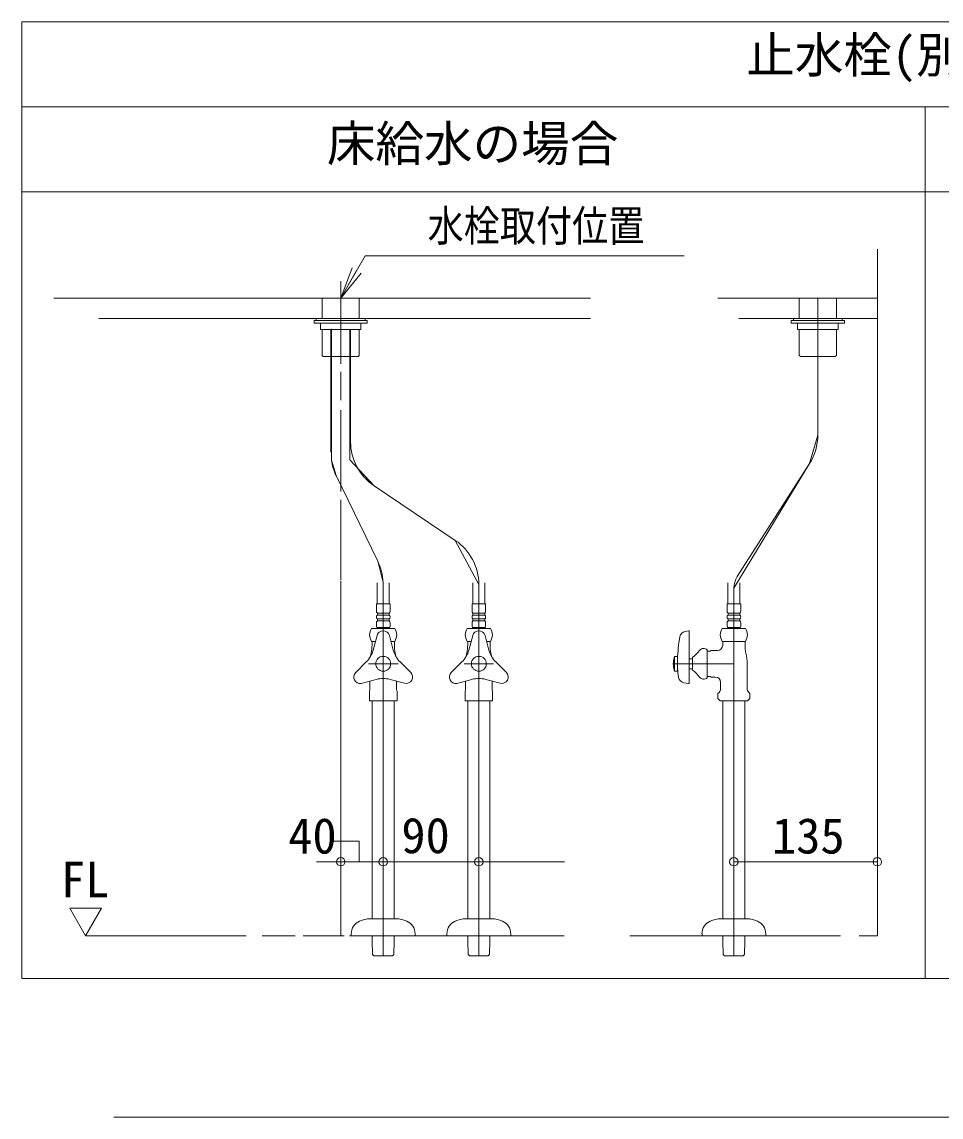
# Model space of a CAD drawing. Units: millimetres, scale not verified. Extents: x -1040 to 1002, y -687 to 676.
# Drawn here: x -1039.9 to -661.5, y -687.1 to -236.2 of the extents above; entities that cross this region are included whole.
import ezdxf
from ezdxf.enums import TextEntityAlignment as Align

# ---------------------------------------------------------------- set-up
doc = ezdxf.new("R2010")
doc.units = ezdxf.units.MM
doc.header["$LTSCALE"] = 5
doc.layers.add('F-0', color=7, linetype='Continuous', lineweight=15)
doc.styles.add('ＭＳ ゴシック', font='')
doc.styles.get('ＭＳ ゴシック').set_extended_font_data('MS Gothic')

msp = doc.modelspace()

# ---------------------------------------------------------------- linework, layer by layer
at = {"layer": 'F-0'}
for p, q in [((-1039.937, -271.206), (-296.187, -271.206)), ((-668.062, -629.956), (-668.062, -271.206)), ((-1039.937, -306.206), (-668.062, -306.206)), ((-668.062, -306.206), (-296.187, -306.206)), ((-908.687, -349.956), (-898.583, -332.456)), ((-898.583, -332.456), (-767.333, -332.456)), ((-687.75, -329.831), (-687.75, -612.456)), ((-908.687, -349.956), (-904.019, -337.496)), ((-908.687, -349.956), (-902.125, -338.589)), ((-908.687, -349.956), (-900.23, -339.683)), ((-908.687, -342.928), (-908.687, -376.95)), ((-1026.812, -349.956), (-1008.044, -349.956)), ((-805.875, -349.956), (-1008.251, -349.956)), ((-916.343, -349.956), (-916.343, -358.268)), ((-901.031, -358.268), (-901.031, -349.956)), ((-753.375, -349.956), (-687.75, -349.956)), ((-687.75, -349.956), (-744.287, -349.956)), ((-719.906, -358.268), (-719.906, -349.956)), ((-712.25, -406.272), (-712.25, -349.956)), ((-712.25, -406.272), (-712.25, -349.956)), ((-704.593, -349.956), (-704.593, -358.268)), ((-919.625, -359.143), (-919.625, -360.237)), ((-897.75, -359.143), (-919.625, -359.143)), ((-919.625, -360.237), (-897.75, -360.237)), ((-918.75, -358.268), (-898.625, -358.268)), ((-918.75, -359.143), (-918.75, -358.268)), ((-898.625, -359.143), (-918.75, -359.143)), ((-900.375, -360.237), (-917, -360.237)), ((-917, -360.237), (-917, -362.862)), ((-900.375, -362.862), (-900.375, -360.237)), ((-898.625, -358.268), (-898.625, -359.143)), ((-897.75, -360.237), (-897.75, -359.143)), ((-897.75, -359.8), (-897.75, -360.237)), ((-723.187, -360.237), (-723.187, -359.143)), ((-723.187, -359.143), (-701.312, -359.143)), ((-723.187, -359.8), (-723.187, -360.237)), ((-701.312, -360.237), (-723.187, -360.237)), ((-722.312, -358.268), (-722.312, -359.143)), ((-702.187, -358.268), (-722.312, -358.268)), ((-722.312, -359.143), (-702.187, -359.143)), ((-720.562, -360.237), (-703.937, -360.237)), ((-720.562, -362.862), (-720.562, -360.237)), ((-703.937, -360.237), (-703.937, -362.862)), ((-702.187, -359.143), (-702.187, -358.268)), ((-701.312, -359.143), (-701.312, -360.237)), ((-917, -362.862), (-900.375, -362.862)), ((-916.343, -362.862), (-916.343, -373.537)), ((-912.758, -413.396), (-912.758, -362.862)), ((-912.515, -362.602), (-912.515, -416.649)), ((-904.859, -362.862), (-904.859, -416.512)), ((-904.616, -409.038), (-904.616, -362.862)), ((-901.031, -373.537), (-901.031, -362.862)), ((-703.937, -362.862), (-720.562, -362.862)), ((-719.906, -373.537), (-719.906, -362.862)), ((-704.593, -362.862), (-704.593, -373.537)), ((-916.015, -373.865), (-916.343, -373.537)), ((-915.906, -373.975), (-916.015, -373.865)), ((-915.906, -373.975), (-901.862, -373.975)), ((-901.862, -373.975), (-901.468, -373.975)), ((-901.359, -373.865), (-901.468, -373.975)), ((-901.031, -373.537), (-901.359, -373.865)), ((-719.906, -373.537), (-719.578, -373.865)), ((-719.578, -373.865), (-719.468, -373.975)), ((-719.075, -373.975), (-719.468, -373.975)), ((-705.031, -373.975), (-719.075, -373.975)), ((-705.031, -373.975), (-704.921, -373.865)), ((-704.921, -373.865), (-704.593, -373.537)), ((-908.687, -380.244), (-908.687, -391.911)), ((-908.687, -396.029), (-908.687, -429.521)), ((-910.554, -422.966), (-912.515, -416.649)), ((-894.934, -427.199), (-904.859, -416.512)), ((-746.812, -469.254), (-715.698, -418.061)), ((-910.554, -422.966), (-893.392, -458.242)), ((-910.554, -422.966), (-893.392, -458.242)), ((-894.934, -427.199), (-861.494, -449.651)), ((-861.494, -449.651), (-894.934, -427.199)), ((-908.687, -432.953), (-908.687, -466)), ((-851.812, -467.812), (-861.494, -449.651)), ((-891.204, -466.961), (-893.392, -458.242)), ((-908.687, -466.471), (-908.687, -485.111)), ((-893.703, -467.075), (-893.703, -475.825)), ((-891.187, -467.812), (-891.187, -475.825)), ((-891.187, -467.812), (-891.187, -500.456)), ((-888.671, -475.825), (-888.671, -467.075)), ((-854.328, -467.075), (-854.328, -475.825)), ((-851.812, -467.812), (-851.812, -475.825)), ((-851.812, -467.812), (-851.812, -500.456)), ((-849.296, -475.825), (-849.296, -467.075)), ((-749.328, -475.825), (-749.328, -467.075)), ((-744.296, -467.075), (-744.296, -475.825)), ((-908.687, -472.523), (-908.687, -589.205)), ((-746.812, -469.254), (-746.812, -475.825)), ((-746.812, -469.254), (-746.812, -620.658)), ((-888.387, -475.825), (-893.987, -475.825)), ((-893.987, -475.825), (-893.987, -478.778)), ((-891.187, -475.825), (-891.187, -620.658)), ((-888.387, -478.778), (-888.387, -475.825)), ((-849.012, -475.825), (-854.612, -475.825)), ((-854.612, -475.825), (-854.612, -478.778)), ((-851.812, -475.825), (-851.812, -620.658)), ((-849.012, -478.778), (-849.012, -475.825)), ((-749.612, -475.825), (-744.012, -475.825)), ((-749.612, -478.778), (-749.612, -475.825)), ((-746.812, -475.825), (-746.812, -500.456)), ((-744.012, -475.825), (-744.012, -478.778)), ((-893.593, -479.543), (-888.781, -479.543)), ((-893.593, -480.418), (-893.593, -479.543)), ((-888.781, -480.418), (-893.593, -480.418)), ((-893.593, -481.95), (-888.781, -481.95)), ((-893.593, -482.825), (-893.593, -481.95)), ((-888.781, -479.543), (-888.781, -480.418)), ((-888.781, -481.95), (-888.781, -482.825)), ((-854.218, -479.543), (-849.406, -479.543)), ((-854.218, -480.418), (-854.218, -479.543)), ((-849.406, -480.418), (-854.218, -480.418)), ((-854.218, -481.95), (-849.406, -481.95)), ((-854.218, -482.825), (-854.218, -481.95)), ((-849.406, -479.543), (-849.406, -480.418)), ((-849.406, -481.95), (-849.406, -482.825)), ((-744.406, -479.543), (-749.218, -479.543)), ((-749.218, -479.543), (-749.218, -480.418)), ((-749.218, -480.418), (-744.406, -480.418)), ((-744.406, -481.95), (-749.218, -481.95)), ((-749.218, -481.95), (-749.218, -482.825)), ((-744.406, -480.418), (-744.406, -479.543)), ((-744.406, -482.825), (-744.406, -481.95)), ((-895.943, -485.887), (-886.431, -485.887)), ((-893.987, -483.59), (-893.987, -485.012)), ((-888.781, -482.825), (-893.593, -482.825)), ((-893.55, -485.45), (-888.825, -485.45)), ((-888.387, -485.012), (-888.387, -483.59)), ((-856.568, -485.887), (-847.056, -485.887)), ((-854.612, -483.59), (-854.612, -485.012)), ((-849.406, -482.825), (-854.218, -482.825)), ((-854.175, -485.45), (-849.45, -485.45)), ((-849.012, -485.012), (-849.012, -483.59)), ((-742.056, -485.887), (-751.568, -485.887)), ((-749.612, -485.012), (-749.612, -483.59)), ((-749.218, -482.825), (-744.406, -482.825)), ((-744.45, -485.45), (-749.175, -485.45)), ((-744.012, -483.59), (-744.012, -485.012)), ((-908.687, -490.918), (-908.687, -589.807)), ((-894.374, -491.268), (-895.943, -491.268)), ((-895.781, -491.268), (-895.781, -492.149)), ((-895.781, -491.268), (-895.272, -491.268)), ((-893.723, -488.839), (-895.32, -494.801)), ((-894.374, -491.268), (-895.272, -491.268)), ((-888.652, -488.839), (-887.054, -494.801)), ((-887.102, -491.268), (-888.001, -491.268)), ((-886.431, -491.268), (-888.001, -491.268)), ((-856.568, -491.268), (-855.897, -491.268)), ((-856.406, -491.268), (-856.406, -492.149)), ((-854.348, -488.839), (-855.945, -494.801)), ((-854.999, -491.268), (-855.897, -491.268)), ((-849.277, -488.839), (-847.679, -494.801)), ((-847.727, -491.268), (-848.626, -491.268)), ((-847.056, -491.268), (-848.626, -491.268)), ((-766.843, -487.126), (-765.436, -486.928)), ((-765.187, -508.298), (-765.187, -487.145)), ((-751.568, -491.268), (-742.056, -491.268)), ((-751.406, -491.268), (-751.406, -492.149)), ((-750.897, -491.268), (-751.406, -491.268)), ((-750.897, -491.268), (-742.727, -491.268)), ((-742.218, -491.268), (-742.727, -491.268)), ((-742.218, -491.268), (-742.218, -492.149)), ((-895.781, -492.149), (-895.781, -492.8)), ((-886.593, -492.149), (-886.593, -492.8)), ((-856.406, -492.149), (-856.406, -492.8)), ((-757.75, -494.737), (-757.75, -506.174)), ((-757.75, -495.206), (-757.093, -495.206)), ((-757.093, -495.206), (-756.477, -495.206)), ((-751.406, -492.149), (-751.406, -492.8)), ((-742.218, -492.149), (-742.218, -492.8)), ((-902.515, -504.068), (-898.151, -499.704)), ((-879.859, -504.068), (-884.223, -499.704)), ((-863.14, -504.068), (-858.776, -499.704)), ((-840.484, -504.068), (-844.848, -499.704)), ((-771.312, -497.393), (-771.43, -497.831)), ((-771.312, -503.518), (-771.312, -497.393)), ((-770, -497.393), (-771.312, -497.393)), ((-770, -497.393), (-770, -503.518)), ((-770, -498.706), (-770, -502.206)), ((-763.875, -498.378), (-765.187, -498.378)), ((-763.875, -503.081), (-763.875, -497.831)), ((-885.095, -500.456), (-897.279, -500.456)), ((-885.095, -500.456), (-896.983, -500.456)), ((-891.187, -500.456), (-891.187, -620.658)), ((-845.72, -500.456), (-857.904, -500.456)), ((-845.72, -500.456), (-857.904, -500.456)), ((-851.812, -500.456), (-851.812, -620.658)), ((-746.812, -500.456), (-771.75, -500.456)), ((-746.812, -500.456), (-771.75, -500.456)), ((-765.187, -502.534), (-763.875, -502.534)), ((-746.812, -620.658), (-746.812, -500.456)), ((-741.343, -500.456), (-741.343, -510.701)), ((-900.313, -508.549), (-894.018, -506.863)), ((-896.656, -507.57), (-896.656, -510.701)), ((-882.394, -508.46), (-888.356, -506.863)), ((-885.718, -510.701), (-885.718, -507.57)), ((-860.938, -508.549), (-854.643, -506.863)), ((-857.281, -507.57), (-857.281, -510.701)), ((-843.019, -508.46), (-848.981, -506.863)), ((-846.343, -510.701), (-846.343, -507.57)), ((-767.357, -508.245), (-765.436, -508.515)), ((-757.093, -505.706), (-757.75, -505.706)), ((-756.477, -505.706), (-757.093, -505.706)), ((-752.281, -508.112), (-752.281, -510.701)), ((-753.379, -512.706), (-752.922, -512.248)), ((-753.379, -512.706), (-753.379, -514.779)), ((-740.703, -512.248), (-740.245, -512.706)), ((-740.245, -514.779), (-740.245, -512.706)), ((-740.245, -514.779), (-740.245, -512.706)), ((-896.765, -515.768), (-896.875, -515.659)), ((-896.765, -515.768), (-895.771, -515.768)), ((-885.609, -515.768), (-895.771, -515.768)), ((-895.693, -605.456), (-895.693, -515.768)), ((-886.681, -515.768), (-886.681, -605.456)), ((-857.39, -515.768), (-857.5, -515.659)), ((-857.39, -515.768), (-856.396, -515.768)), ((-846.234, -515.768), (-856.396, -515.768)), ((-856.318, -605.456), (-856.318, -515.768)), ((-847.306, -515.768), (-847.306, -605.456)), ((-753.379, -514.779), (-752.39, -515.768)), ((-752.39, -515.768), (-741.234, -515.768)), ((-751.318, -515.768), (-751.318, -605.456)), ((-742.306, -605.456), (-742.306, -515.768)), ((-741.234, -515.768), (-740.245, -514.779)), ((-918.678, -581.92), (-816.553, -581.92)), ((-746.812, -581.92), (-687.753, -581.92)), ((-908.687, -589.807), (-908.687, -601.459)), ((-908.687, -592.636), (-908.687, -599.207)), ((-1020.25, -601.089), (-1007.125, -601.089)), ((-1013.687, -612.456), (-1020.25, -601.089)), ((-1007.125, -601.089), (-1013.687, -612.456)), ((-908.687, -601.643), (-908.687, -612.456)), ((-908.687, -602.149), (-908.687, -612.456)), ((-885.848, -605.456), (-896.526, -605.456)), ((-846.473, -605.456), (-857.151, -605.456)), ((-752.151, -605.456), (-741.473, -605.456)), ((-1013.687, -612.456), (-947.655, -612.456)), ((-941.014, -612.456), (-927.494, -612.456)), ((-924.173, -612.456), (-907.273, -612.456)), ((-905.089, -612.456), (-816.733, -612.456)), ((-904.312, -611.581), (-904.312, -612.456)), ((-878.062, -612.456), (-904.312, -612.456)), ((-895.693, -613.611), (-895.693, -612.457)), ((-886.681, -612.457), (-886.681, -613.611)), ((-878.062, -612.456), (-878.062, -611.581)), ((-864.937, -611.581), (-864.937, -612.456)), ((-838.687, -612.456), (-864.937, -612.456)), ((-856.318, -613.611), (-856.318, -612.457)), ((-847.306, -612.457), (-847.306, -613.611)), ((-838.687, -612.456), (-838.687, -611.581)), ((-789.653, -612.456), (-702.974, -612.456)), ((-759.937, -612.456), (-759.937, -611.581)), ((-759.937, -612.456), (-733.687, -612.456)), ((-751.318, -612.456), (-751.318, -613.611)), ((-742.306, -613.611), (-742.306, -612.456)), ((-733.687, -611.581), (-733.687, -612.456)), ((-695.189, -612.456), (-695.134, -612.456)), ((-895.669, -614.533), (-895.693, -613.611)), ((-886.681, -613.611), (-886.705, -614.533)), ((-856.294, -614.533), (-856.318, -613.611)), ((-847.306, -613.611), (-847.33, -614.533)), ((-751.318, -613.611), (-751.294, -614.533)), ((-751.294, -614.533), (-751.174, -620.151)), ((-742.45, -620.151), (-742.33, -614.533)), ((-742.33, -614.533), (-742.306, -613.611)), ((-895.013, -620.658), (-895.012, -620.658)), ((-895.012, -620.658), (-894.906, -620.658)), ((-894.906, -620.658), (-887.468, -620.658)), ((-887.468, -620.658), (-887.362, -620.658)), ((-887.362, -620.658), (-887.361, -620.658)), ((-855.638, -620.658), (-855.637, -620.658)), ((-855.637, -620.658), (-855.531, -620.658)), ((-855.531, -620.658), (-848.093, -620.658)), ((-848.093, -620.658), (-847.987, -620.658)), ((-847.987, -620.658), (-847.986, -620.658)), ((-751.174, -620.151), (-750.638, -620.658)), ((-743.093, -620.658), (-750.531, -620.658)), ((-742.986, -620.658), (-742.45, -620.151)), ((-668.062, -629.956), (-1039.937, -629.956)), ((-1002.086, -687.064), (1002.034, -687.064))]:
    msp.add_line(p, q, dxfattribs=at)
for points in [[(-1039.937, -629.956), (-1039.937, -236.206), (-296.187, -236.206)], [(-296.187, -236.206), (-296.187, -629.956), (-668.062, -629.956)], [(-695.134, -612.456), (-687.75, -612.456), (-687.75, -329.831)], [(-1007.973, -358.268), (-805.875, -358.268), (-1008.243, -358.268)], [(-744.752, -358.268), (-687.75, -358.268), (-744.24, -358.268)], [(-901.468, -373.975), (-901.512, -373.975), (-909.562, -373.975)], [(-719.468, -373.975), (-719.425, -373.975), (-711.375, -373.975)], [(-745.433, -464.538), (-715.698, -418.061), (-712.25, -406.272)], [(-893.593, -485.45), (-893.812, -485.668), (-893.812, -485.887)], [(-888.562, -485.887), (-888.562, -485.668), (-888.781, -485.45)], [(-854.218, -485.45), (-854.437, -485.668), (-854.437, -485.887)], [(-849.187, -485.887), (-849.187, -485.668), (-849.406, -485.45)], [(-749.437, -485.887), (-749.437, -485.668), (-749.218, -485.45)], [(-744.406, -485.45), (-744.187, -485.668), (-744.187, -485.887)], [(-887.102, -491.268), (-886.593, -491.268), (-886.593, -492.149)], [(-847.727, -491.268), (-847.218, -491.268), (-847.218, -492.149), (-847.218, -492.8)], [(-756.477, -495.206), (-756.259, -494.987), (-753.593, -494.987)], [(-771.43, -503.081), (-771.312, -503.518), (-770, -503.518)], [(-756.477, -505.706), (-756.259, -505.925), (-754.468, -505.925)], [(-896.875, -511.655), (-896.875, -514.779), (-896.875, -515.659)], [(-885.5, -511.655), (-885.5, -515.659), (-885.609, -515.768)], [(-857.5, -511.655), (-857.5, -514.779), (-857.5, -515.659)], [(-846.125, -511.655), (-846.125, -515.659), (-846.234, -515.768)], [(-901.132, -581.8), (-901.132, -573.528), (-911.894, -573.528)], [(-895.013, -620.658), (-895.549, -620.151), (-895.669, -614.533)], [(-886.705, -614.533), (-886.825, -620.151), (-887.361, -620.658)], [(-855.638, -620.658), (-856.174, -620.151), (-856.294, -614.533)], [(-847.33, -614.533), (-847.45, -620.151), (-847.986, -620.658)], [(-750.531, -620.658), (-750.637, -620.658), (-750.638, -620.658)], [(-742.986, -620.658), (-742.987, -620.658), (-743.093, -620.658)]]:
    msp.add_lwpolyline(points, dxfattribs=at)
for centre, radius in [((-891.187, -500.456), 3.062), ((-851.812, -500.456), 3.062), ((-908.687, -581.92), 1.75), ((-908.687, -581.92), 1.75), ((-891.187, -581.92), 1.75), ((-891.187, -581.92), 1.75), ((-851.812, -581.92), 1.75), ((-851.812, -581.92), 1.75), ((-746.812, -581.92), 1.75), ((-746.812, -581.92), 1.75), ((-687.753, -581.92), 1.75), ((-687.753, -581.92), 1.75), ((-687.753, -581.92), 1.75)]:
    msp.add_circle(centre, radius, dxfattribs=at)
for centre, radius, start, end in [((-882.741, -409.038), 21.875, 180, 236.12262), ((-734.125, -406.272), 21.875, 327.39011, 0), ((-890.883, -413.396), 21.875, 188.55163, 205.94376), ((-873.687, -467.812), 21.875, 0, 56.12262), ((-913.062, -467.812), 21.875, 2.23046, 25.94376), ((-913.062, -467.812), 21.875, 0, 2.23046), ((-738.062, -469.254), 8.75, 147.39011, 180), ((-893.046, -478.778), 0.941, 180, 234.43222), ((-893.046, -481.184), 0.941, 125.56778, 234.43222), ((-889.328, -478.778), 0.941, 305.56778, 0), ((-889.328, -481.184), 0.941, 305.56778, 54.43222), ((-853.671, -478.778), 0.941, 180, 234.43222), ((-853.671, -481.184), 0.941, 125.56778, 234.43222), ((-849.953, -478.778), 0.941, 305.56778, 0), ((-849.953, -481.184), 0.941, 305.56778, 54.43222), ((-748.671, -478.778), 0.941, 180, 234.43222), ((-748.671, -481.184), 0.941, 125.56778, 234.43222), ((-744.953, -478.778), 0.941, 305.56778, 0), ((-744.953, -481.184), 0.941, 305.56778, 54.43222), ((-891.953, -488.578), 4.812, 146.00705, 213.99295), ((-893.046, -483.59), 0.941, 125.56778, 180), ((-893.55, -485.012), 0.438, 180, 270), ((-891.187, -489.518), 2.625, 15, 165), ((-888.825, -485.012), 0.438, 270, 0), ((-889.328, -483.59), 0.941, 0, 54.43222), ((-890.421, -488.578), 4.812, 326.00705, 33.99295), ((-852.578, -488.578), 4.812, 146.00705, 213.99295), ((-853.671, -483.59), 0.941, 125.56778, 180), ((-854.175, -485.012), 0.438, 180, 270), ((-851.812, -489.518), 2.625, 15, 165), ((-849.45, -485.012), 0.438, 270, 0), ((-849.953, -483.59), 0.941, 0, 54.43222), ((-851.046, -488.578), 4.812, 326.00705, 33.99295), ((-765.406, -487.145), 0.219, 0, 98), ((-747.578, -488.578), 4.812, 146.00705, 213.99295), ((-748.671, -483.59), 0.941, 125.56778, 180), ((-749.175, -485.012), 0.438, 180, 270), ((-744.45, -485.012), 0.438, 270, 0), ((-744.953, -483.59), 0.941, 0, 54.43222), ((-746.046, -488.578), 4.812, 326.00705, 33.99295), ((-704.375, -500.456), 65.648, 170.1971, 178.47247), ((-766.478, -489.726), 2.625, 98, 170.1971), ((-905.885, -491.97), 10.938, 315, 345), ((-910.027, -492.8), 14.246, 346.9604, 0), ((-876.489, -491.97), 10.938, 195, 225), ((-872.347, -492.8), 14.246, 180, 193.0396), ((-866.51, -491.97), 10.938, 315, 345), ((-870.652, -492.8), 14.246, 346.9604, 0), ((-837.114, -491.97), 10.938, 195, 225), ((-832.972, -492.8), 14.246, 180, 193.0396), ((-769.74, -489.122), 10.5, 303.95919, 326.04081), ((-759.281, -496.3), 2.188, 45.573, 143.1301), ((-753.593, -492.8), 2.188, 270, 0), ((-727.972, -492.8), 14.246, 180, 193.0396), ((-876.968, -500.456), 19.688, 166.9604, 171.25756), ((-905.406, -500.456), 19.688, 8.74244, 13.0396), ((-837.593, -500.456), 19.688, 166.9604, 171.25756), ((-866.031, -500.456), 19.688, 8.74244, 13.0396), ((-760.812, -500.456), 10.938, 166.70293, 180), ((-760.812, -500.456), 10.938, 166.11346, 166.70293), ((-761.031, -500.456), 19.688, 0, 13.0396), ((-900.659, -505.925), 2.625, 135, 277.52424), ((-881.715, -505.925), 2.625, 255, 45), ((-861.284, -505.925), 2.625, 135, 277.52424), ((-842.34, -505.925), 2.625, 255, 45), ((-760.812, -500.456), 10.938, 180, 193.29707), ((-760.812, -500.456), 10.938, 193.29707, 193.88654), ((-737.226, -500.615), 32.812, 182.77864, 189.59149), ((-769.74, -511.79), 10.5, 33.95919, 56.04081), ((-891.187, -517.427), 10.938, 75, 105), ((-851.812, -517.427), 10.938, 75, 105), ((-766.991, -505.645), 2.625, 189.59149, 261.99591), ((-765.406, -508.298), 0.219, 261.99591, 0), ((-759.281, -504.612), 2.188, 216.8699, 314.427), ((-754.468, -508.112), 2.188, 0, 90), ((-898.843, -510.701), 2.188, 334.15807, 0), ((-883.531, -510.701), 2.188, 180, 205.84193), ((-859.468, -510.701), 2.188, 334.15807, 0), ((-844.156, -510.701), 2.188, 180, 205.84193), ((-754.468, -510.701), 2.188, 315, 0), ((-739.156, -510.701), 2.188, 180, 225), ((-898.625, -611.581), 5.688, 113.55646, 180), ((-896.526, -616.393), 10.938, 90, 113.55646), ((-885.848, -616.393), 10.938, 66.44354, 90), ((-883.75, -611.581), 5.688, 0, 66.44354), ((-859.25, -611.581), 5.688, 113.55646, 180), ((-857.151, -616.393), 10.938, 90, 113.55646), ((-846.473, -616.393), 10.938, 66.44354, 90), ((-844.375, -611.581), 5.688, 0, 66.44354), ((-754.25, -611.581), 5.688, 113.55646, 180), ((-752.151, -616.393), 10.938, 90, 113.55646), ((-741.473, -616.393), 10.938, 66.44354, 90), ((-739.375, -611.581), 5.688, 0, 66.44354)]:
    msp.add_arc(centre, radius, start, end, dxfattribs=at)

# ---------------------------------------------------------------- texts
at = {"layer": 'F-0', "style": 'ＭＳ ゴシック'}
for s, p in [('止水栓(別途手配)参考位置', (-741.743, -261.522)), ('床給水の場合', (-914.383, -297.979)), ('40', (-930.304, -582.969)), ('90', (-883.719, -582.825)), ('135', (-731.143, -582.969)), ('FL', (-1023.889, -600.975))]:
    msp.add_text(s, height=14.66, dxfattribs=at).set_placement(p, align=Align.BOTTOM_LEFT)
at = {"layer": 'F-0', "style": 'ＭＳ ゴシック', "width": 0.85}
msp.add_text('水栓取付位置', height=12.83, dxfattribs=at).set_placement((-872.917, -330.423), align=Align.BOTTOM_LEFT)

doc.saveas('drawing.dxf')
